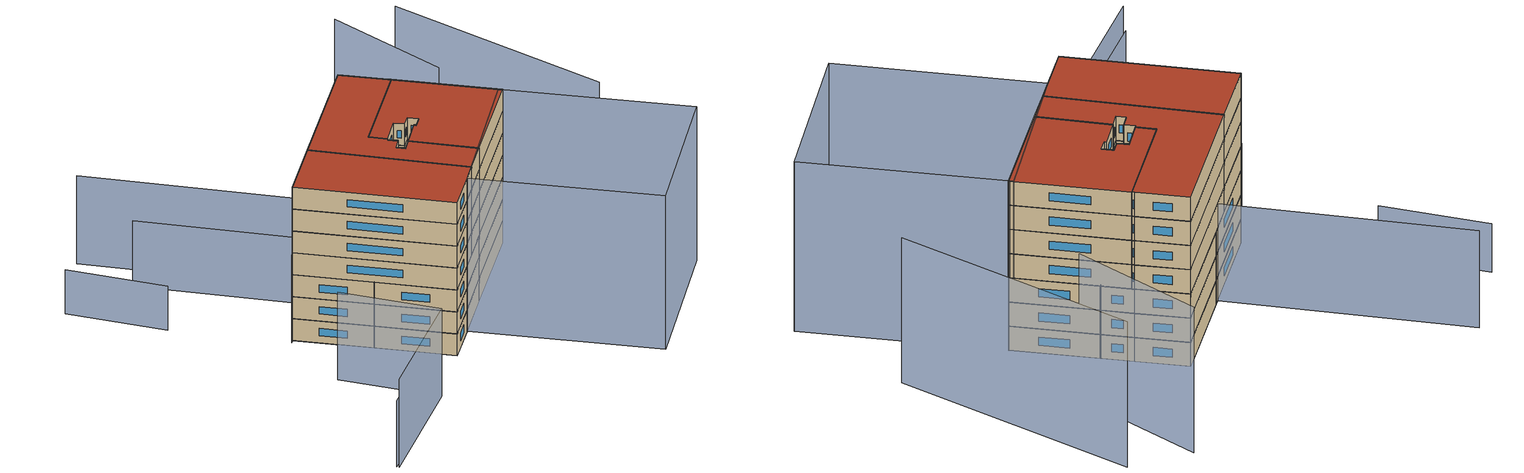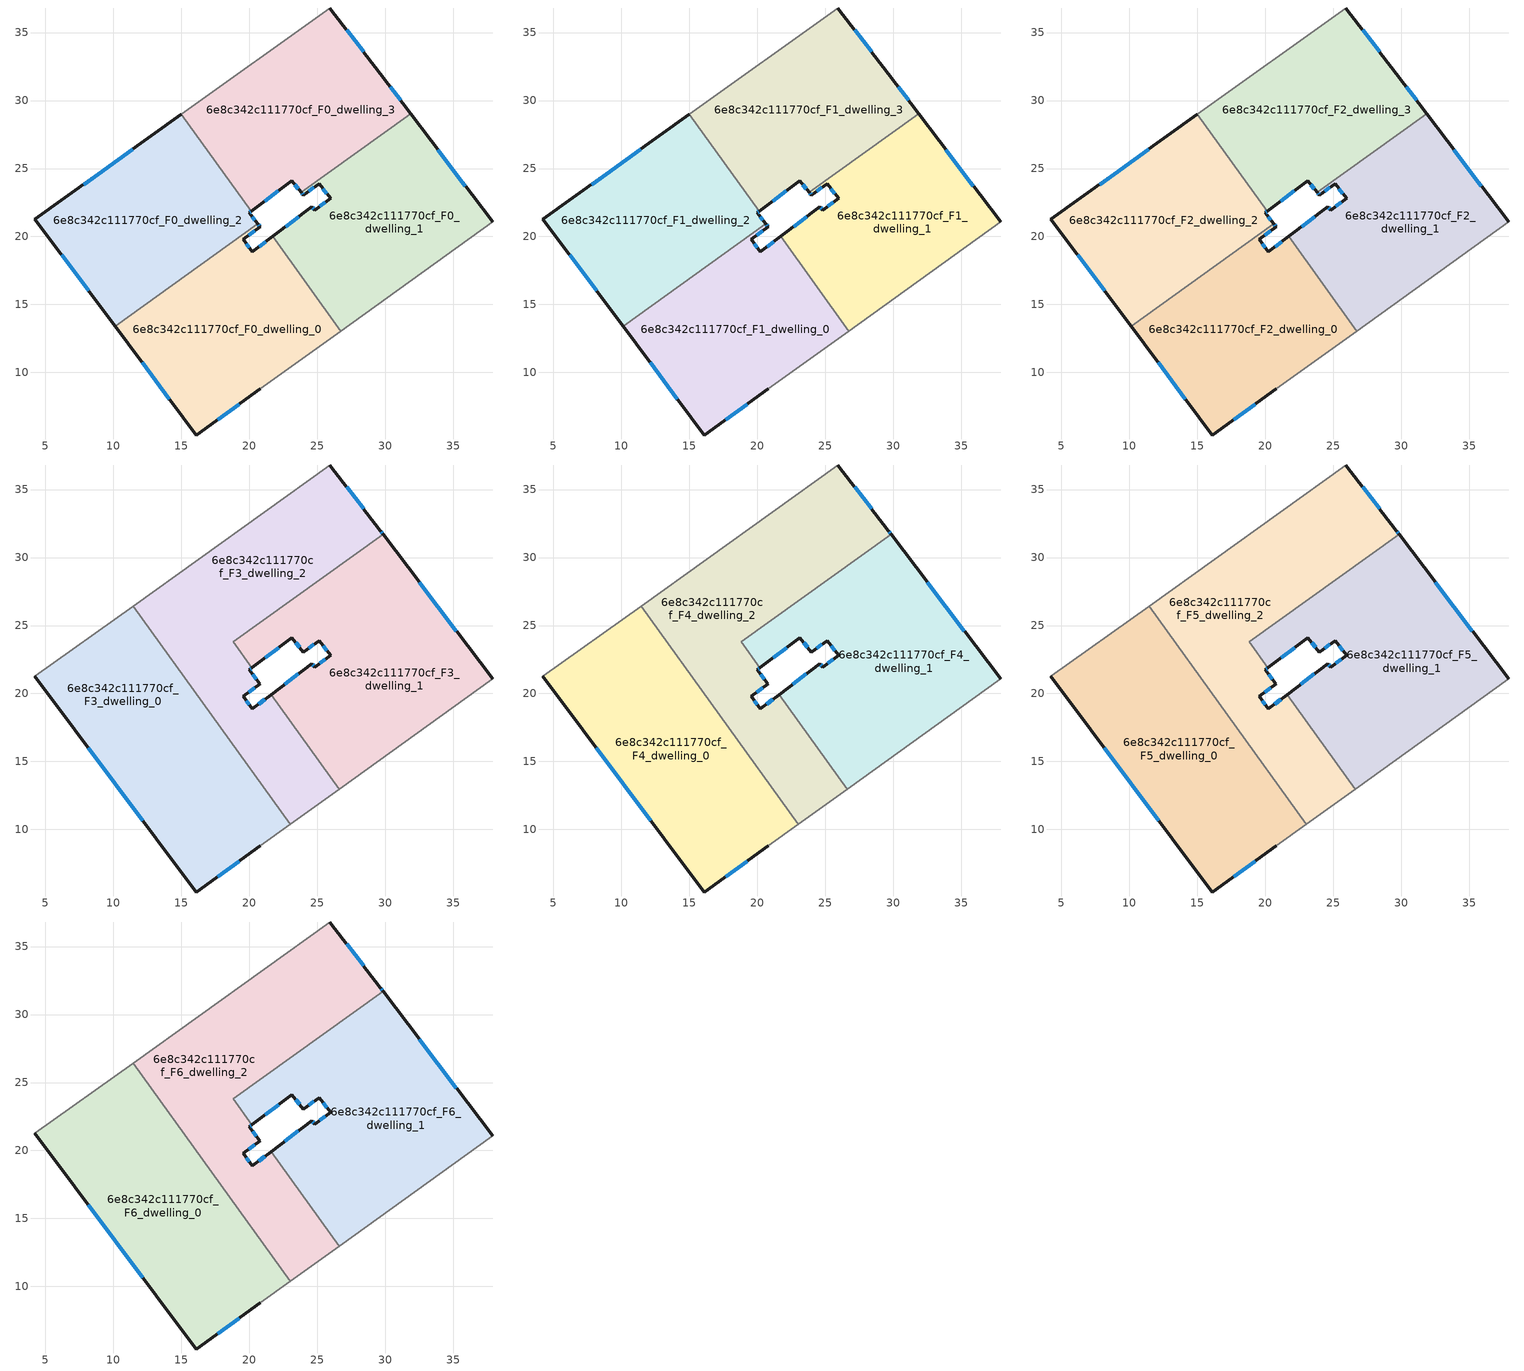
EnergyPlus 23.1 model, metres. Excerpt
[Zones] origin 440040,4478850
6e8c342c111770cf_F0_dwelling_0
 floor ground (EU_floor_Construction): 20.79,8.8 26.7,13.05 21.7,20 20.22,18.88 19.55,19.78 20.79,20.72 20.61,20.94 10.12,13.39 16.1,5.4 z0
 wall outside (EU_wall_Construction): 20.61,20.94 20.79,20.72 19.55,19.78 20.22,18.88 21.7,20 / 20.79,8.8 16.1,5.4 10.12,13.39 z0:3
 wall to 6e8c342c111770cf_F0_dwelling_2 (EU_wall_Construction): 10.12,13.39 20.61,20.94 z0:3
 wall to 6e8c342c111770cf_F0_dwelling_1 (EU_wall_Construction): 21.7,20 26.7,13.05 z0:3
 wall adiabatic (EU_wall_Construction): 26.7,13.05 20.79,8.8 z0:3
 window (EU_Window_Construction): 20.67,20.86 20.73,20.79 / 20.38,20.41 19.96,20.09 / 19.77,19.48 20,19.18 / 20.71,19.25 21.21,19.63 / 19.24,7.68 17.65,6.53 / 14.11,8.05 12.1,10.74 z0.99:2.01
6e8c342c111770cf_F0_dwelling_1
 floor ground (EU_floor_Construction): 37.88,21.07 31.86,29.02 23.81,23.24 23.97,23.04 25.13,23.89 25.96,22.79 24.78,21.94 24.59,22.2 21.7,20 26.7,13.05 z0
 wall outside (EU_wall_Construction): 31.86,29.02 37.88,21.07 / 21.7,20 24.59,22.2 24.78,21.94 25.96,22.79 25.13,23.89 23.97,23.04 23.81,23.24 z0:3
 wall to 6e8c342c111770cf_F0_dwelling_3 (EU_wall_Construction): 23.81,23.24 31.86,29.02 z0:3
 wall adiabatic (EU_wall_Construction): 37.88,21.07 26.7,13.05 z0:3
 window (EU_Window_Construction): 24.65,22.11 24.72,22.02 / 25.17,22.22 25.57,22.51 / 25.69,23.16 25.41,23.53 / 24.75,23.61 24.35,23.32 / 23.92,23.11 23.86,23.17 / 33.85,26.39 35.88,23.7 / 22.66,20.73 23.63,21.47 z0.99:2.01
6e8c342c111770cf_F0_dwelling_2
 floor ground (EU_floor_Construction): 20.61,20.94 19.98,21.73 20.13,21.84 15,28.98 4.22,21.26 10.12,13.39 z0
 wall outside (EU_wall_Construction): 10.12,13.39 4.22,21.26 15,28.98 / 20.13,21.84 19.98,21.73 20.61,20.94 z0:3
 wall to 6e8c342c111770cf_F0_dwelling_3 (EU_wall_Construction): 15,28.98 20.13,21.84 z0:3
 window (EU_Window_Construction): 8.16,16 6.18,18.65 / 7.8,23.82 11.43,26.42 / 20.08,21.81 20.03,21.77 / 20.19,21.47 20.4,21.2 z0.99:2.01
6e8c342c111770cf_F0_dwelling_3
 floor ground (EU_floor_Construction): 31.86,29.02 29.62,31.98 25.92,36.8 15,28.98 20.13,21.84 23.11,24.09 23.81,23.24 z0
 wall outside (EU_wall_Construction): 25.92,36.8 29.62,31.98 31.86,29.02 / 23.81,23.24 23.11,24.09 20.13,21.84 z0:3
 wall adiabatic (EU_wall_Construction): 15,28.98 25.92,36.8 z0:3
 window (EU_Window_Construction): 27.15,35.2 28.39,33.58 / 30.36,31 31.12,30 / 23.58,23.52 23.35,23.81 / 22.12,23.35 21.12,22.59 z0.99:2.01
6e8c342c111770cf_F1_dwelling_0
 floor to 6e8c342c111770cf_F0_dwelling_0 (EU_floor_Construction): 20.79,8.8 26.7,13.05 21.7,20 20.22,18.88 19.55,19.78 20.79,20.72 20.61,20.94 10.12,13.39 16.1,5.4 z3
 wall outside (EU_wall_Construction): 20.61,20.94 20.79,20.72 19.55,19.78 20.22,18.88 21.7,20 / 20.79,8.8 16.1,5.4 10.12,13.39 z3:6
 wall to 6e8c342c111770cf_F1_dwelling_2 (EU_wall_Construction): 10.12,13.39 20.61,20.94 z3:6
 wall to 6e8c342c111770cf_F1_dwelling_1 (EU_wall_Construction): 21.7,20 26.7,13.05 z3:6
 wall adiabatic (EU_wall_Construction): 26.7,13.05 20.79,8.8 z3:6
 window (EU_Window_Construction): 20.67,20.86 20.73,20.79 / 20.38,20.41 19.96,20.09 / 19.77,19.48 20,19.18 / 20.71,19.25 21.21,19.63 / 19.24,7.68 17.65,6.53 / 14.11,8.05 12.1,10.74 z3.99:5.01
6e8c342c111770cf_F1_dwelling_1
 floor to 6e8c342c111770cf_F0_dwelling_1 (EU_floor_Construction): 37.88,21.07 31.86,29.02 23.81,23.24 23.97,23.04 25.13,23.89 25.96,22.79 24.78,21.94 24.59,22.2 21.7,20 26.7,13.05 z3
 wall outside (EU_wall_Construction): 31.86,29.02 37.88,21.07 / 21.7,20 24.59,22.2 24.78,21.94 25.96,22.79 25.13,23.89 23.97,23.04 23.81,23.24 z3:6
 wall to 6e8c342c111770cf_F1_dwelling_3 (EU_wall_Construction): 23.81,23.24 31.86,29.02 z3:6
 wall adiabatic (EU_wall_Construction): 37.88,21.07 26.7,13.05 z3:6
 window (EU_Window_Construction): 24.65,22.11 24.72,22.02 / 25.17,22.22 25.57,22.51 / 25.69,23.16 25.41,23.53 / 24.75,23.61 24.35,23.32 / 23.92,23.11 23.86,23.17 / 33.85,26.39 35.88,23.7 / 22.66,20.73 23.63,21.47 z3.99:5.01
6e8c342c111770cf_F1_dwelling_2
 floor to 6e8c342c111770cf_F0_dwelling_2 (EU_floor_Construction): 20.61,20.94 19.98,21.73 20.13,21.84 15,28.98 4.22,21.26 10.12,13.39 z3
 wall outside (EU_wall_Construction): 10.12,13.39 4.22,21.26 15,28.98 / 20.13,21.84 19.98,21.73 20.61,20.94 z3:6
 wall to 6e8c342c111770cf_F1_dwelling_3 (EU_wall_Construction): 15,28.98 20.13,21.84 z3:6
 window (EU_Window_Construction): 8.16,16 6.18,18.65 / 7.8,23.82 11.43,26.42 / 20.08,21.81 20.03,21.77 / 20.19,21.47 20.4,21.2 z3.99:5.01
6e8c342c111770cf_F1_dwelling_3
 floor to 6e8c342c111770cf_F0_dwelling_3 (EU_floor_Construction): 31.86,29.02 29.62,31.98 25.92,36.8 15,28.98 20.13,21.84 23.11,24.09 23.81,23.24 z3
 wall outside (EU_wall_Construction): 25.92,36.8 29.62,31.98 31.86,29.02 / 23.81,23.24 23.11,24.09 20.13,21.84 z3:6
 wall adiabatic (EU_wall_Construction): 15,28.98 25.92,36.8 z3:6
 window (EU_Window_Construction): 27.15,35.2 28.39,33.58 / 30.36,31 31.12,30 / 23.58,23.52 23.35,23.81 / 22.12,23.35 21.12,22.59 z3.99:5.01
6e8c342c111770cf_F2_dwelling_0
 floor to 6e8c342c111770cf_F1_dwelling_0 (EU_floor_Construction): 20.79,8.8 26.7,13.05 21.7,20 20.22,18.88 19.55,19.78 20.79,20.72 20.61,20.94 10.12,13.39 16.1,5.4 z6
 wall outside (EU_wall_Construction): 20.61,20.94 20.79,20.72 19.55,19.78 20.22,18.88 21.7,20 / 20.79,8.8 16.1,5.4 10.12,13.39 z6:9
 wall to 6e8c342c111770cf_F2_dwelling_2 (EU_wall_Construction): 10.12,13.39 20.61,20.94 z6:9
 wall to 6e8c342c111770cf_F2_dwelling_1 (EU_wall_Construction): 21.7,20 26.7,13.05 z6:9
 wall adiabatic (EU_wall_Construction): 26.7,13.05 20.79,8.8 z6:9
 window (EU_Window_Construction): 20.67,20.86 20.73,20.79 / 20.38,20.41 19.96,20.09 / 19.77,19.48 20,19.18 / 20.71,19.25 21.21,19.63 / 19.24,7.68 17.65,6.53 / 14.11,8.05 12.1,10.74 z6.99:8.01
6e8c342c111770cf_F2_dwelling_1
 floor to 6e8c342c111770cf_F1_dwelling_1 (EU_floor_Construction): 37.88,21.07 31.86,29.02 23.81,23.24 23.97,23.04 25.13,23.89 25.96,22.79 24.78,21.94 24.59,22.2 21.7,20 26.7,13.05 z6
 wall outside (EU_wall_Construction): 31.86,29.02 37.88,21.07 / 21.7,20 24.59,22.2 24.78,21.94 25.96,22.79 25.13,23.89 23.97,23.04 23.81,23.24 z6:9
 wall to 6e8c342c111770cf_F2_dwelling_3 (EU_wall_Construction): 23.81,23.24 31.86,29.02 z6:9
 wall adiabatic (EU_wall_Construction): 37.88,21.07 26.7,13.05 z6:9
 window (EU_Window_Construction): 24.65,22.11 24.72,22.02 / 25.17,22.22 25.57,22.51 / 25.69,23.16 25.41,23.53 / 24.75,23.61 24.35,23.32 / 23.92,23.11 23.86,23.17 / 33.85,26.39 35.88,23.7 / 22.66,20.73 23.63,21.47 z6.99:8.01
6e8c342c111770cf_F2_dwelling_2
 floor to 6e8c342c111770cf_F1_dwelling_2 (EU_floor_Construction): 20.61,20.94 19.98,21.73 20.13,21.84 15,28.98 4.22,21.26 10.12,13.39 z6
 wall outside (EU_wall_Construction): 10.12,13.39 4.22,21.26 15,28.98 / 20.13,21.84 19.98,21.73 20.61,20.94 z6:9
 wall to 6e8c342c111770cf_F2_dwelling_3 (EU_wall_Construction): 15,28.98 20.13,21.84 z6:9
 window (EU_Window_Construction): 8.16,16 6.18,18.65 / 7.8,23.82 11.43,26.42 / 20.08,21.81 20.03,21.77 / 20.19,21.47 20.4,21.2 z6.99:8.01
6e8c342c111770cf_F2_dwelling_3
 floor to 6e8c342c111770cf_F1_dwelling_3 (EU_floor_Construction): 31.86,29.02 29.62,31.98 25.92,36.8 15,28.98 20.13,21.84 23.11,24.09 23.81,23.24 z6
 wall outside (EU_wall_Construction): 25.92,36.8 29.62,31.98 31.86,29.02 / 23.81,23.24 23.11,24.09 20.13,21.84 z6:9
 wall adiabatic (EU_wall_Construction): 15,28.98 25.92,36.8 z6:9
 window (EU_Window_Construction): 27.15,35.2 28.39,33.58 / 30.36,31 31.12,30 / 23.58,23.52 23.35,23.81 / 22.12,23.35 21.12,22.59 z6.99:8.01
6e8c342c111770cf_F3_dwelling_0
 floor to 6e8c342c111770cf_F2_dwelling_0 (EU_floor_Construction): 20.79,8.8 22.99,10.38 17.18,18.47 10.12,13.39 16.1,5.4 z9
 floor to 6e8c342c111770cf_F2_dwelling_2 (EU_floor_Construction): 17.18,18.47 11.45,26.43 4.22,21.26 10.12,13.39 z9
 wall outside (EU_wall_Construction): 20.79,8.8 16.1,5.4 4.22,21.26 z9:12
 wall adiabatic (EU_wall_Construction): 4.22,21.26 11.45,26.43 / 22.99,10.38 20.79,8.8 z9:12
 wall to 6e8c342c111770cf_F3_dwelling_2 (EU_wall_Construction): 11.45,26.43 22.99,10.38 z9:12
 window (EU_Window_Construction): 12.16,10.66 8.16,16 / 19.24,7.68 17.65,6.53 z9.99:11.01
6e8c342c111770cf_F3_dwelling_1
 floor to 6e8c342c111770cf_F2_dwelling_1 (EU_floor_Construction): 37.88,21.07 31.86,29.02 23.81,23.24 23.97,23.04 25.13,23.89 25.14,23.87 25.96,22.79 24.78,21.94 24.59,22.2 21.7,20 26.7,13.05 z9
 floor to 6e8c342c111770cf_F2_dwelling_3 (EU_floor_Construction): 31.86,29.02 29.82,31.71 18.81,23.79 20.19,21.89 23.11,24.09 23.81,23.24 z9
 floor to 6e8c342c111770cf_F2_dwelling_0 (EU_floor_Construction): 26.7,13.05 21.7,20 21.6,19.92 26.6,12.97 z9
 wall outside (EU_wall_Construction): 21.6,19.92 24.59,22.2 24.78,21.94 25.96,22.79 25.14,23.87 25.13,23.89 23.97,23.04 23.11,24.09 20.19,21.88 / 29.82,31.71 37.88,21.07 z9:12
 wall adiabatic (EU_wall_Construction): 37.88,21.07 26.6,12.97 z9:12
 wall to 6e8c342c111770cf_F3_dwelling_2 (EU_wall_Construction): 26.6,12.97 21.6,19.92 / 20.19,21.88 18.81,23.79 29.82,31.71 z9:12
 window (EU_Window_Construction): 22.59,20.68 23.6,21.44 / 24.65,22.11 24.72,22.02 / 25.17,22.22 25.57,22.51 / 25.69,23.15 25.41,23.52 / 24.75,23.61 24.35,23.32 / 23.69,23.39 23.4,23.75 / 22.14,23.36 21.16,22.62 / 32.49,28.18 35.21,24.6 z9.99:11.01
6e8c342c111770cf_F3_dwelling_2
 floor to 6e8c342c111770cf_F2_dwelling_2 (EU_floor_Construction): 20.61,20.94 19.98,21.73 20.13,21.84 15,28.98 11.45,26.43 17.18,18.47 z9
 floor to 6e8c342c111770cf_F2_dwelling_3 (EU_floor_Construction): 20.18,21.88 18.81,23.79 29.82,31.71 29.62,31.98 25.92,36.8 15,28.98 20.13,21.84 z9
 floor to 6e8c342c111770cf_F2_dwelling_0 (EU_floor_Construction): 26.6,12.97 21.6,19.92 20.22,18.88 19.55,19.78 20.79,20.72 20.78,20.73 20.61,20.94 17.18,18.47 22.99,10.38 z9
 wall outside (EU_wall_Construction): 25.92,36.8 29.62,31.98 29.82,31.71 / 20.19,21.88 19.98,21.73 20.78,20.73 20.79,20.72 19.55,19.78 20.22,18.88 21.6,19.92 z9:12
 wall adiabatic (EU_wall_Construction): 26.6,12.97 22.99,10.38 / 11.45,26.43 25.92,36.8 z9:12
 window (EU_Window_Construction): 20.25,21.4 20.51,21.06 / 20.38,20.41 19.96,20.09 / 19.77,19.48 20,19.18 / 20.68,19.22 21.14,19.58 / 27.15,35.2 28.39,33.58 / 29.69,31.89 29.76,31.8 / 20.12,21.83 20.05,21.78 z9.99:11.01
6e8c342c111770cf_F4_dwelling_0
 floor to 6e8c342c111770cf_F3_dwelling_0 (EU_floor_Construction): 20.79,8.8 22.99,10.38 11.45,26.43 4.22,21.26 16.1,5.4 z12
 wall outside (EU_wall_Construction): 20.79,8.8 16.1,5.4 4.22,21.26 z12:15
 wall adiabatic (EU_wall_Construction): 4.22,21.26 11.45,26.43 / 22.99,10.38 20.79,8.8 z12:15
 wall to 6e8c342c111770cf_F4_dwelling_2 (EU_wall_Construction): 11.45,26.43 22.99,10.38 z12:15
 window (EU_Window_Construction): 12.16,10.66 8.16,16 / 19.24,7.68 17.65,6.53 z12.99:14.01
6e8c342c111770cf_F4_dwelling_1
 floor to 6e8c342c111770cf_F3_dwelling_1 (EU_floor_Construction): 37.88,21.07 29.82,31.71 18.81,23.79 20.19,21.88 23.11,24.09 23.97,23.04 25.13,23.89 25.14,23.87 25.96,22.79 24.78,21.94 24.59,22.2 21.6,19.92 26.6,12.97 z12
 wall outside (EU_wall_Construction): 21.6,19.92 24.59,22.2 24.78,21.94 25.96,22.79 25.14,23.87 25.13,23.89 23.97,23.04 23.11,24.09 20.19,21.88 / 29.82,31.71 37.88,21.07 z12:15
 wall adiabatic (EU_wall_Construction): 37.88,21.07 26.6,12.97 z12:15
 wall to 6e8c342c111770cf_F4_dwelling_2 (EU_wall_Construction): 26.6,12.97 21.6,19.92 / 20.19,21.88 18.81,23.79 29.82,31.71 z12:15
 window (EU_Window_Construction): 22.59,20.68 23.6,21.44 / 24.65,22.11 24.72,22.02 / 25.17,22.22 25.57,22.51 / 25.69,23.15 25.41,23.52 / 24.75,23.61 24.35,23.32 / 23.69,23.39 23.4,23.75 / 22.14,23.36 21.16,22.62 / 32.49,28.18 35.21,24.6 z12.99:14.01
6e8c342c111770cf_F4_dwelling_2
 floor to 6e8c342c111770cf_F3_dwelling_2 (EU_floor_Construction): 26.6,12.97 21.6,19.92 20.22,18.88 19.55,19.78 20.79,20.72 20.78,20.73 19.98,21.73 20.19,21.88 18.81,23.79 29.82,31.71 29.62,31.98 25.92,36.8 11.45,26.43 22.99,10.38 z12
 wall outside (EU_wall_Construction): 25.92,36.8 29.62,31.98 29.82,31.71 / 20.19,21.88 19.98,21.73 20.78,20.73 20.79,20.72 19.55,19.78 20.22,18.88 21.6,19.92 z12:15
 wall adiabatic (EU_wall_Construction): 26.6,12.97 22.99,10.38 / 11.45,26.43 25.92,36.8 z12:15
 window (EU_Window_Construction): 20.25,21.4 20.51,21.06 / 20.38,20.41 19.96,20.09 / 19.77,19.48 20,19.18 / 20.68,19.22 21.14,19.58 / 27.15,35.2 28.39,33.58 / 29.69,31.89 29.76,31.8 / 20.12,21.83 20.05,21.78 z12.99:14.01
6e8c342c111770cf_F5_dwelling_0
 floor to 6e8c342c111770cf_F4_dwelling_0 (EU_floor_Construction): 20.79,8.8 22.99,10.38 11.45,26.43 4.22,21.26 16.1,5.4 z15
 wall outside (EU_wall_Construction): 20.79,8.8 16.1,5.4 4.22,21.26 z15:18
 wall adiabatic (EU_wall_Construction): 4.22,21.26 11.45,26.43 / 22.99,10.38 20.79,8.8 z15:18
 wall to 6e8c342c111770cf_F5_dwelling_2 (EU_wall_Construction): 11.45,26.43 22.99,10.38 z15:18
 window (EU_Window_Construction): 12.16,10.66 8.16,16 / 19.24,7.68 17.65,6.53 z15.99:17.01
6e8c342c111770cf_F5_dwelling_1
 floor to 6e8c342c111770cf_F4_dwelling_1 (EU_floor_Construction): 37.88,21.07 29.82,31.71 18.81,23.79 20.19,21.88 23.11,24.09 23.97,23.04 25.13,23.89 25.14,23.87 25.96,22.79 24.78,21.94 24.59,22.2 21.6,19.92 26.6,12.97 z15
 wall outside (EU_wall_Construction): 21.6,19.92 24.59,22.2 24.78,21.94 25.96,22.79 25.14,23.87 25.13,23.89 23.97,23.04 23.11,24.09 20.19,21.88 / 29.82,31.71 37.88,21.07 z15:18
 wall adiabatic (EU_wall_Construction): 37.88,21.07 26.6,12.97 z15:18
 wall to 6e8c342c111770cf_F5_dwelling_2 (EU_wall_Construction): 26.6,12.97 21.6,19.92 / 20.19,21.88 18.81,23.79 29.82,31.71 z15:18
 window (EU_Window_Construction): 22.59,20.68 23.6,21.44 / 24.65,22.11 24.72,22.02 / 25.17,22.22 25.57,22.51 / 25.69,23.15 25.41,23.52 / 24.75,23.61 24.35,23.32 / 23.69,23.39 23.4,23.75 / 22.14,23.36 21.16,22.62 / 32.49,28.18 35.21,24.6 z15.99:17.01
6e8c342c111770cf_F5_dwelling_2
 floor to 6e8c342c111770cf_F4_dwelling_2 (EU_floor_Construction): 26.6,12.97 21.6,19.92 20.22,18.88 19.55,19.78 20.79,20.72 20.78,20.73 19.98,21.73 20.19,21.88 18.81,23.79 29.82,31.71 29.62,31.98 25.92,36.8 11.45,26.43 22.99,10.38 z15
 wall outside (EU_wall_Construction): 25.92,36.8 29.62,31.98 29.82,31.71 / 20.19,21.88 19.98,21.73 20.78,20.73 20.79,20.72 19.55,19.78 20.22,18.88 21.6,19.92 z15:18
 wall adiabatic (EU_wall_Construction): 26.6,12.97 22.99,10.38 / 11.45,26.43 25.92,36.8 z15:18
 window (EU_Window_Construction): 20.25,21.4 20.51,21.06 / 20.38,20.41 19.96,20.09 / 19.77,19.48 20,19.18 / 20.68,19.22 21.14,19.58 / 27.15,35.2 28.39,33.58 / 29.69,31.89 29.76,31.8 / 20.12,21.83 20.05,21.78 z15.99:17.01
6e8c342c111770cf_F6_dwelling_0
 floor to 6e8c342c111770cf_F5_dwelling_0 (EU_floor_Construction): 20.79,8.8 22.99,10.38 11.45,26.43 4.22,21.26 16.1,5.4 z18
 wall outside (EU_wall_Construction): 20.79,8.8 16.1,5.4 4.22,21.26 z18:21
 wall adiabatic (EU_wall_Construction): 4.22,21.26 11.45,26.43 / 22.99,10.38 20.79,8.8 z18:21
 wall to 6e8c342c111770cf_F6_dwelling_2 (EU_wall_Construction): 11.45,26.43 22.99,10.38 z18:21
 window (EU_Window_Construction): 12.16,10.66 8.16,16 / 19.24,7.68 17.65,6.53 z18.99:20.01
 roof outside (EU_roof_Construction): 11.45,26.43 22.99,10.38 20.79,8.8 16.1,5.4 4.22,21.26 z21
6e8c342c111770cf_F6_dwelling_1
 floor to 6e8c342c111770cf_F5_dwelling_1 (EU_floor_Construction): 37.88,21.07 29.82,31.71 18.81,23.79 20.19,21.88 23.11,24.09 23.97,23.04 25.13,23.89 25.14,23.87 25.96,22.79 24.78,21.94 24.59,22.2 21.6,19.92 26.6,12.97 z18
 wall outside (EU_wall_Construction): 21.6,19.92 24.59,22.2 24.78,21.94 25.96,22.79 25.14,23.87 25.13,23.89 23.97,23.04 23.11,24.09 20.19,21.88 / 29.82,31.71 37.88,21.07 z18:21
 wall adiabatic (EU_wall_Construction): 37.88,21.07 26.6,12.97 z18:21
 wall to 6e8c342c111770cf_F6_dwelling_2 (EU_wall_Construction): 26.6,12.97 21.6,19.92 / 20.19,21.88 18.81,23.79 29.82,31.71 z18:21
 window (EU_Window_Construction): 22.59,20.68 23.6,21.44 / 24.65,22.11 24.72,22.02 / 25.17,22.22 25.57,22.51 / 25.69,23.15 25.41,23.52 / 24.75,23.61 24.35,23.32 / 23.69,23.39 23.4,23.75 / 22.14,23.36 21.16,22.62 / 32.49,28.18 35.21,24.6 z18.99:20.01
 roof outside (EU_roof_Construction): 29.82,31.71 37.88,21.07 26.6,12.97 21.6,19.92 24.59,22.2 24.78,21.94 25.96,22.79 25.14,23.87 25.13,23.89 23.97,23.04 23.11,24.09 20.19,21.88 18.81,23.79 z21
6e8c342c111770cf_F6_dwelling_2
 floor to 6e8c342c111770cf_F5_dwelling_2 (EU_floor_Construction): 26.6,12.97 21.6,19.92 20.22,18.88 19.55,19.78 20.79,20.72 20.78,20.73 19.98,21.73 20.19,21.88 18.81,23.79 29.82,31.71 29.62,31.98 25.92,36.8 11.45,26.43 22.99,10.38 z18
 wall outside (EU_wall_Construction): 25.92,36.8 29.62,31.98 29.82,31.71 / 20.19,21.88 19.98,21.73 20.78,20.73 20.79,20.72 19.55,19.78 20.22,18.88 21.6,19.92 z18:21
 wall adiabatic (EU_wall_Construction): 26.6,12.97 22.99,10.38 / 11.45,26.43 25.92,36.8 z18:21
 window (EU_Window_Construction): 20.25,21.4 20.51,21.06 / 20.38,20.41 19.96,20.09 / 19.77,19.48 20,19.18 / 20.68,19.22 21.14,19.58 / 27.15,35.2 28.39,33.58 / 29.69,31.89 29.76,31.8 / 20.12,21.83 20.05,21.78 z18.99:20.01
 roof outside (EU_roof_Construction): 25.92,36.8 29.62,31.98 29.82,31.71 18.81,23.79 20.19,21.88 19.98,21.73 20.78,20.73 20.79,20.72 19.55,19.78 20.22,18.88 21.6,19.92 26.6,12.97 22.99,10.38 11.45,26.43 z21
shading: -6.63,-8.61 8.55,0.16 / 25.92,36.8 11.19,26.24 / 11.19,26.24 -1.03,43.29 z0:9; 1.94,10.9 8.39,-0.22 / 8.39,-0.22 -6.49,-8.86 / -2.3,51.68 14.36,28.51 / 14.36,28.51 3.81,20.93 z0:12; 37.54,21.51 51.91,2.57 / 51.91,2.57 35.16,-10.13 / 35.16,-10.13 20.8,8.8 / 20.8,8.8 37.54,21.51 z0:21; -11.18,44 -4.87,33.02 z0:6; 50.83,18.33 45.19,47.67 / 39.27,33.66 37.91,50.26 z0:18
[Building]
EU S2 Campaign: North Axis=0; Terrain=City; Solar Distribution=FullExterior
[Site:Location]
Madrid: Latitude=40.5; Longitude=-3.5; Time Zone=1; Elevation=609
[SizingPeriod:WeatherFileDays]
AnnualSizingPeriod: Begin Month=1; Begin Day of Month=1; End Month=12; End Day of Month=31; Day of Week for Start Day=Monday; Use Weather File Daylight Saving Period=No; Use Weather File Rain and Snow Indicators=No
[MATERIAL]
EU_InternalMass_Material: Roughness=MediumRough; Thickness=0.1; Conductivity=1; Density=1800; Specific Heat=900; Thermal Absorptance=0.9; Solar Absorptance=0.7; Visible Absorptance=0.7
[MATERIAL:NOMASS] Roughness=MediumRough; Thermal Absorptance=0.9; Solar Absorptance=0.7; Visible Absorptance=0.7
Name | Thermal Resistance
EU_wall_NoMass | 0.609216
EU_roof_NoMass | 0.513268
EU_floor_NoMass | 0.568163
[WINDOWMATERIAL:SIMPLEGLAZINGSYSTEM]
EU_Window_SimpleGlazing: UFactor=5.50606; Solar Heat Gain Coefficient=0.85; Visible Transmittance=0.85
[CONSTRUCTION]
EU_wall_Construction: EU_wall_NoMass
EU_roof_Construction: EU_roof_NoMass
EU_floor_Construction: EU_floor_NoMass
EU_InternalMass_Construction: EU_InternalMass_Material
EU_Window_Construction: EU_Window_SimpleGlazing
[ZONE] Type=1; Multiplier=1; Ceiling Height=autocalculate; Floor Area=autocalculate; Part of Total Floor Area=Yes
Name | Volume
6e8c342c111770cf_F0_dwelling_0; 6e8c342c111770cf_F1_dwelling_0; 6e8c342c111770cf_F2_dwelling_0 | 387.094
6e8c342c111770cf_F3_dwelling_0; 6e8c342c111770cf_F4_dwelling_0; 6e8c342c111770cf_F5_dwelling_0; 6e8c342c111770cf_F6_dwelling_0 | 516.133
6e8c342c111770cf_F0_dwelling_1; 6e8c342c111770cf_F1_dwelling_1; 6e8c342c111770cf_F2_dwelling_1 | 387.107
6e8c342c111770cf_F3_dwelling_1; 6e8c342c111770cf_F4_dwelling_1; 6e8c342c111770cf_F5_dwelling_1; 6e8c342c111770cf_F6_dwelling_1 | 516.128
6e8c342c111770cf_F0_dwelling_2; 6e8c342c111770cf_F1_dwelling_2; 6e8c342c111770cf_F2_dwelling_2 | 387.083
6e8c342c111770cf_F3_dwelling_2; 6e8c342c111770cf_F4_dwelling_2; 6e8c342c111770cf_F5_dwelling_2; 6e8c342c111770cf_F6_dwelling_2 | 516.129
6e8c342c111770cf_F0_dwelling_3; 6e8c342c111770cf_F1_dwelling_3; 6e8c342c111770cf_F2_dwelling_3 | 387.126
[INTERNALMASS] Construction=EU_InternalMass_Construction
Name | Zone or ZoneList | Surface Area
6e8c342c111770cf_F0_dwelling_0_EU_InternalMass | 6e8c342c111770cf_F0_dwelling_0 | 129.031
6e8c342c111770cf_F0_dwelling_1_EU_InternalMass | 6e8c342c111770cf_F0_dwelling_1 | 129.035
6e8c342c111770cf_F0_dwelling_2_EU_InternalMass | 6e8c342c111770cf_F0_dwelling_2 | 129.028
6e8c342c111770cf_F0_dwelling_3_EU_InternalMass | 6e8c342c111770cf_F0_dwelling_3 | 129.042
6e8c342c111770cf_F1_dwelling_0_EU_InternalMass | 6e8c342c111770cf_F1_dwelling_0 | 129.031
6e8c342c111770cf_F1_dwelling_1_EU_InternalMass | 6e8c342c111770cf_F1_dwelling_1 | 129.035
6e8c342c111770cf_F1_dwelling_2_EU_InternalMass | 6e8c342c111770cf_F1_dwelling_2 | 129.028
6e8c342c111770cf_F1_dwelling_3_EU_InternalMass | 6e8c342c111770cf_F1_dwelling_3 | 129.042
6e8c342c111770cf_F2_dwelling_0_EU_InternalMass | 6e8c342c111770cf_F2_dwelling_0 | 129.031
6e8c342c111770cf_F2_dwelling_1_EU_InternalMass | 6e8c342c111770cf_F2_dwelling_1 | 129.035
6e8c342c111770cf_F2_dwelling_2_EU_InternalMass | 6e8c342c111770cf_F2_dwelling_2 | 129.028
6e8c342c111770cf_F2_dwelling_3_EU_InternalMass | 6e8c342c111770cf_F2_dwelling_3 | 129.042
6e8c342c111770cf_F3_dwelling_0_EU_InternalMass | 6e8c342c111770cf_F3_dwelling_0 | 172.044
6e8c342c111770cf_F3_dwelling_1_EU_InternalMass | 6e8c342c111770cf_F3_dwelling_1 | 172.049
6e8c342c111770cf_F3_dwelling_2_EU_InternalMass | 6e8c342c111770cf_F3_dwelling_2 | 172.043
6e8c342c111770cf_F4_dwelling_0_EU_InternalMass | 6e8c342c111770cf_F4_dwelling_0 | 172.044
6e8c342c111770cf_F4_dwelling_1_EU_InternalMass | 6e8c342c111770cf_F4_dwelling_1 | 172.049
6e8c342c111770cf_F4_dwelling_2_EU_InternalMass | 6e8c342c111770cf_F4_dwelling_2 | 172.043
6e8c342c111770cf_F5_dwelling_0_EU_InternalMass | 6e8c342c111770cf_F5_dwelling_0 | 172.044
6e8c342c111770cf_F5_dwelling_1_EU_InternalMass | 6e8c342c111770cf_F5_dwelling_1 | 172.049
6e8c342c111770cf_F5_dwelling_2_EU_InternalMass | 6e8c342c111770cf_F5_dwelling_2 | 172.043
6e8c342c111770cf_F6_dwelling_0_EU_InternalMass | 6e8c342c111770cf_F6_dwelling_0 | 172.044
6e8c342c111770cf_F6_dwelling_1_EU_InternalMass | 6e8c342c111770cf_F6_dwelling_1 | 172.049
6e8c342c111770cf_F6_dwelling_2_EU_InternalMass | 6e8c342c111770cf_F6_dwelling_2 | 172.043
[OTHEREQUIPMENT] Fuel Type=Electricity; Design Level Calculation Method=Watts/Area; Power per Zone Floor Area=1; Fraction Latent=0; Fraction Radiant=0; Fraction Lost=0; Carbon Dioxide Generation Rate=0; EndUse Subcategory=EU_Step8_InternalGains
Name | Zone or ZoneList or Space or SpaceList | Schedule
EU_Step8_InternalGain_6e8c342c111770cf_F0_dwelling_0_f000 | 6e8c342c111770cf_F0_dwelling_0 | EU_Step8_GainSchedule_6e8c342c111770cf_F0_dwelling_0_f000
EU_Step8_InternalGain_6e8c342c111770cf_F0_dwelling_1_f000 | 6e8c342c111770cf_F0_dwelling_1 | EU_Step8_GainSchedule_6e8c342c111770cf_F0_dwelling_1_f000
EU_Step8_InternalGain_6e8c342c111770cf_F0_dwelling_2_f000 | 6e8c342c111770cf_F0_dwelling_2 | EU_Step8_GainSchedule_6e8c342c111770cf_F0_dwelling_2_f000
EU_Step8_InternalGain_6e8c342c111770cf_F0_dwelling_3_f000 | 6e8c342c111770cf_F0_dwelling_3 | EU_Step8_GainSchedule_6e8c342c111770cf_F0_dwelling_3_f000
EU_Step8_InternalGain_6e8c342c111770cf_F1_dwelling_0_f000 | 6e8c342c111770cf_F1_dwelling_0 | EU_Step8_GainSchedule_6e8c342c111770cf_F1_dwelling_0_f000
EU_Step8_InternalGain_6e8c342c111770cf_F1_dwelling_1_f000 | 6e8c342c111770cf_F1_dwelling_1 | EU_Step8_GainSchedule_6e8c342c111770cf_F1_dwelling_1_f000
EU_Step8_InternalGain_6e8c342c111770cf_F1_dwelling_2_f000 | 6e8c342c111770cf_F1_dwelling_2 | EU_Step8_GainSchedule_6e8c342c111770cf_F1_dwelling_2_f000
EU_Step8_InternalGain_6e8c342c111770cf_F1_dwelling_3_f000 | 6e8c342c111770cf_F1_dwelling_3 | EU_Step8_GainSchedule_6e8c342c111770cf_F1_dwelling_3_f000
EU_Step8_InternalGain_6e8c342c111770cf_F2_dwelling_0_f000 | 6e8c342c111770cf_F2_dwelling_0 | EU_Step8_GainSchedule_6e8c342c111770cf_F2_dwelling_0_f000
EU_Step8_InternalGain_6e8c342c111770cf_F2_dwelling_1_f000 | 6e8c342c111770cf_F2_dwelling_1 | EU_Step8_GainSchedule_6e8c342c111770cf_F2_dwelling_1_f000
EU_Step8_InternalGain_6e8c342c111770cf_F2_dwelling_2_f000 | 6e8c342c111770cf_F2_dwelling_2 | EU_Step8_GainSchedule_6e8c342c111770cf_F2_dwelling_2_f000
EU_Step8_InternalGain_6e8c342c111770cf_F2_dwelling_3_f000 | 6e8c342c111770cf_F2_dwelling_3 | EU_Step8_GainSchedule_6e8c342c111770cf_F2_dwelling_3_f000
EU_Step8_InternalGain_6e8c342c111770cf_F3_dwelling_0_f000 | 6e8c342c111770cf_F3_dwelling_0 | EU_Step8_GainSchedule_6e8c342c111770cf_F3_dwelling_0_f000
EU_Step8_InternalGain_6e8c342c111770cf_F3_dwelling_1_f000 | 6e8c342c111770cf_F3_dwelling_1 | EU_Step8_GainSchedule_6e8c342c111770cf_F3_dwelling_1_f000
EU_Step8_InternalGain_6e8c342c111770cf_F3_dwelling_2_f000 | 6e8c342c111770cf_F3_dwelling_2 | EU_Step8_GainSchedule_6e8c342c111770cf_F3_dwelling_2_f000
EU_Step8_InternalGain_6e8c342c111770cf_F4_dwelling_0_f000 | 6e8c342c111770cf_F4_dwelling_0 | EU_Step8_GainSchedule_6e8c342c111770cf_F4_dwelling_0_f000
EU_Step8_InternalGain_6e8c342c111770cf_F4_dwelling_1_f000 | 6e8c342c111770cf_F4_dwelling_1 | EU_Step8_GainSchedule_6e8c342c111770cf_F4_dwelling_1_f000
EU_Step8_InternalGain_6e8c342c111770cf_F4_dwelling_2_f000 | 6e8c342c111770cf_F4_dwelling_2 | EU_Step8_GainSchedule_6e8c342c111770cf_F4_dwelling_2_f000
EU_Step8_InternalGain_6e8c342c111770cf_F5_dwelling_0_f000 | 6e8c342c111770cf_F5_dwelling_0 | EU_Step8_GainSchedule_6e8c342c111770cf_F5_dwelling_0_f000
EU_Step8_InternalGain_6e8c342c111770cf_F5_dwelling_1_f000 | 6e8c342c111770cf_F5_dwelling_1 | EU_Step8_GainSchedule_6e8c342c111770cf_F5_dwelling_1_f000
EU_Step8_InternalGain_6e8c342c111770cf_F5_dwelling_2_f000 | 6e8c342c111770cf_F5_dwelling_2 | EU_Step8_GainSchedule_6e8c342c111770cf_F5_dwelling_2_f000
EU_Step8_InternalGain_6e8c342c111770cf_F6_dwelling_0_f000 | 6e8c342c111770cf_F6_dwelling_0 | EU_Step8_GainSchedule_6e8c342c111770cf_F6_dwelling_0_f000
EU_Step8_InternalGain_6e8c342c111770cf_F6_dwelling_1_f000 | 6e8c342c111770cf_F6_dwelling_1 | EU_Step8_GainSchedule_6e8c342c111770cf_F6_dwelling_1_f000
EU_Step8_InternalGain_6e8c342c111770cf_F6_dwelling_2_f000 | 6e8c342c111770cf_F6_dwelling_2 | EU_Step8_GainSchedule_6e8c342c111770cf_F6_dwelling_2_f000
[ZONEVENTILATION:DESIGNFLOWRATE] Schedule=EU_AlwaysOn; Design Flow Rate Calculation Method=AirChanges/Hour; Air Changes per Hour=0.752966; Ventilation Type=Natural; Fan Pressure Rise=0; Fan Total Efficiency=1; Constant Term Coefficient=1; Temperature Term Coefficient=0; Velocity Term Coefficient=0; Velocity Squared Term Coefficient=0; Minimum Indoor Temperature=-100; Maximum Indoor Temperature=100; Delta Temperature=-100; Minimum Outdoor Temperature=-100; Maximum Outdoor Temperature=100; Maximum Wind Speed=40
Name | Zone or ZoneList or Space or SpaceList
EU_ConstantAir_6e8c342c111770cf_F0_dwelling_0 | 6e8c342c111770cf_F0_dwelling_0
EU_ConstantAir_6e8c342c111770cf_F0_dwelling_1 | 6e8c342c111770cf_F0_dwelling_1
EU_ConstantAir_6e8c342c111770cf_F0_dwelling_2 | 6e8c342c111770cf_F0_dwelling_2
EU_ConstantAir_6e8c342c111770cf_F0_dwelling_3 | 6e8c342c111770cf_F0_dwelling_3
EU_ConstantAir_6e8c342c111770cf_F1_dwelling_0 | 6e8c342c111770cf_F1_dwelling_0
EU_ConstantAir_6e8c342c111770cf_F1_dwelling_1 | 6e8c342c111770cf_F1_dwelling_1
EU_ConstantAir_6e8c342c111770cf_F1_dwelling_2 | 6e8c342c111770cf_F1_dwelling_2
EU_ConstantAir_6e8c342c111770cf_F1_dwelling_3 | 6e8c342c111770cf_F1_dwelling_3
EU_ConstantAir_6e8c342c111770cf_F2_dwelling_0 | 6e8c342c111770cf_F2_dwelling_0
EU_ConstantAir_6e8c342c111770cf_F2_dwelling_1 | 6e8c342c111770cf_F2_dwelling_1
EU_ConstantAir_6e8c342c111770cf_F2_dwelling_2 | 6e8c342c111770cf_F2_dwelling_2
EU_ConstantAir_6e8c342c111770cf_F2_dwelling_3 | 6e8c342c111770cf_F2_dwelling_3
EU_ConstantAir_6e8c342c111770cf_F3_dwelling_0 | 6e8c342c111770cf_F3_dwelling_0
EU_ConstantAir_6e8c342c111770cf_F3_dwelling_1 | 6e8c342c111770cf_F3_dwelling_1
EU_ConstantAir_6e8c342c111770cf_F3_dwelling_2 | 6e8c342c111770cf_F3_dwelling_2
EU_ConstantAir_6e8c342c111770cf_F4_dwelling_0 | 6e8c342c111770cf_F4_dwelling_0
EU_ConstantAir_6e8c342c111770cf_F4_dwelling_1 | 6e8c342c111770cf_F4_dwelling_1
EU_ConstantAir_6e8c342c111770cf_F4_dwelling_2 | 6e8c342c111770cf_F4_dwelling_2
EU_ConstantAir_6e8c342c111770cf_F5_dwelling_0 | 6e8c342c111770cf_F5_dwelling_0
EU_ConstantAir_6e8c342c111770cf_F5_dwelling_1 | 6e8c342c111770cf_F5_dwelling_1
EU_ConstantAir_6e8c342c111770cf_F5_dwelling_2 | 6e8c342c111770cf_F5_dwelling_2
EU_ConstantAir_6e8c342c111770cf_F6_dwelling_0 | 6e8c342c111770cf_F6_dwelling_0
EU_ConstantAir_6e8c342c111770cf_F6_dwelling_1 | 6e8c342c111770cf_F6_dwelling_1
EU_ConstantAir_6e8c342c111770cf_F6_dwelling_2 | 6e8c342c111770cf_F6_dwelling_2
[HVACTEMPLATE:THERMOSTAT] Constant Heating Setpoint=20; Constant Cooling Setpoint=50
EU_HeatOnly_6e8c342c111770cf_F0_dwelling_0; EU_HeatOnly_6e8c342c111770cf_F0_dwelling_1; EU_HeatOnly_6e8c342c111770cf_F0_dwelling_2; EU_HeatOnly_6e8c342c111770cf_F0_dwelling_3; EU_HeatOnly_6e8c342c111770cf_F1_dwelling_0; EU_HeatOnly_6e8c342c111770cf_F1_dwelling_1; EU_HeatOnly_6e8c342c111770cf_F1_dwelling_2; EU_HeatOnly_6e8c342c111770cf_F1_dwelling_3; EU_HeatOnly_6e8c342c111770cf_F2_dwelling_0; EU_HeatOnly_6e8c342c111770cf_F2_dwelling_1; EU_HeatOnly_6e8c342c111770cf_F2_dwelling_2; EU_HeatOnly_6e8c342c111770cf_F2_dwelling_3; EU_HeatOnly_6e8c342c111770cf_F3_dwelling_0; EU_HeatOnly_6e8c342c111770cf_F3_dwelling_1; EU_HeatOnly_6e8c342c111770cf_F3_dwelling_2; EU_HeatOnly_6e8c342c111770cf_F4_dwelling_0; EU_HeatOnly_6e8c342c111770cf_F4_dwelling_1; EU_HeatOnly_6e8c342c111770cf_F4_dwelling_2; EU_HeatOnly_6e8c342c111770cf_F5_dwelling_0; EU_HeatOnly_6e8c342c111770cf_F5_dwelling_1; EU_HeatOnly_6e8c342c111770cf_F5_dwelling_2; EU_HeatOnly_6e8c342c111770cf_F6_dwelling_0; EU_HeatOnly_6e8c342c111770cf_F6_dwelling_1; EU_HeatOnly_6e8c342c111770cf_F6_dwelling_2
[HVACTEMPLATE:ZONE:IDEALLOADSAIRSYSTEM] System Availability Schedule=EU_AlwaysOn; Maximum Heating Supply Air Temperature=50; Minimum Cooling Supply Air Temperature=13; Maximum Heating Supply Air Humidity Ratio=0.0156; Minimum Cooling Supply Air Humidity Ratio=0.0077; Heating Limit=NoLimit; Cooling Limit=NoLimit; Heating Availability Schedule=EU_AlwaysOn; Cooling Availability Schedule=EU_CoolingOff; Dehumidification Control Type=ConstantSensibleHeatRatio; Cooling Sensible Heat Ratio=0.7; Dehumidification Setpoint=60; Humidification Control Type=None; Humidification Setpoint=30; Outdoor Air Method=None; Outdoor Air Flow Rate per Person=0.00944; Outdoor Air Flow Rate per Zone Floor Area=0; Outdoor Air Flow Rate per Zone=0; Demand Controlled Ventilation Type=None; Outdoor Air Economizer Type=NoEconomizer; Heat Recovery Type=None; Sensible Heat Recovery Effectiveness=0.7; Latent Heat Recovery Effectiveness=0.65
Name | Template Thermostat
6e8c342c111770cf_F0_dwelling_0 | EU_HeatOnly_6e8c342c111770cf_F0_dwelling_0
6e8c342c111770cf_F0_dwelling_1 | EU_HeatOnly_6e8c342c111770cf_F0_dwelling_1
6e8c342c111770cf_F0_dwelling_2 | EU_HeatOnly_6e8c342c111770cf_F0_dwelling_2
6e8c342c111770cf_F0_dwelling_3 | EU_HeatOnly_6e8c342c111770cf_F0_dwelling_3
6e8c342c111770cf_F1_dwelling_0 | EU_HeatOnly_6e8c342c111770cf_F1_dwelling_0
6e8c342c111770cf_F1_dwelling_1 | EU_HeatOnly_6e8c342c111770cf_F1_dwelling_1
6e8c342c111770cf_F1_dwelling_2 | EU_HeatOnly_6e8c342c111770cf_F1_dwelling_2
6e8c342c111770cf_F1_dwelling_3 | EU_HeatOnly_6e8c342c111770cf_F1_dwelling_3
6e8c342c111770cf_F2_dwelling_0 | EU_HeatOnly_6e8c342c111770cf_F2_dwelling_0
6e8c342c111770cf_F2_dwelling_1 | EU_HeatOnly_6e8c342c111770cf_F2_dwelling_1
6e8c342c111770cf_F2_dwelling_2 | EU_HeatOnly_6e8c342c111770cf_F2_dwelling_2
6e8c342c111770cf_F2_dwelling_3 | EU_HeatOnly_6e8c342c111770cf_F2_dwelling_3
6e8c342c111770cf_F3_dwelling_0 | EU_HeatOnly_6e8c342c111770cf_F3_dwelling_0
6e8c342c111770cf_F3_dwelling_1 | EU_HeatOnly_6e8c342c111770cf_F3_dwelling_1
6e8c342c111770cf_F3_dwelling_2 | EU_HeatOnly_6e8c342c111770cf_F3_dwelling_2
6e8c342c111770cf_F4_dwelling_0 | EU_HeatOnly_6e8c342c111770cf_F4_dwelling_0
6e8c342c111770cf_F4_dwelling_1 | EU_HeatOnly_6e8c342c111770cf_F4_dwelling_1
6e8c342c111770cf_F4_dwelling_2 | EU_HeatOnly_6e8c342c111770cf_F4_dwelling_2
6e8c342c111770cf_F5_dwelling_0 | EU_HeatOnly_6e8c342c111770cf_F5_dwelling_0
6e8c342c111770cf_F5_dwelling_1 | EU_HeatOnly_6e8c342c111770cf_F5_dwelling_1
6e8c342c111770cf_F5_dwelling_2 | EU_HeatOnly_6e8c342c111770cf_F5_dwelling_2
6e8c342c111770cf_F6_dwelling_0 | EU_HeatOnly_6e8c342c111770cf_F6_dwelling_0
6e8c342c111770cf_F6_dwelling_1 | EU_HeatOnly_6e8c342c111770cf_F6_dwelling_1
6e8c342c111770cf_F6_dwelling_2 | EU_HeatOnly_6e8c342c111770cf_F6_dwelling_2
[SIZING:ZONE] Zone Cooling Design Supply Air Temperature Input Method=SupplyAirTemperature; Zone Cooling Design Supply Air Temperature=13; Zone Heating Design Supply Air Temperature Input Method=SupplyAirTemperature; Zone Heating Design Supply Air Temperature=50; Zone Cooling Design Supply Air Humidity Ratio=0.008; Zone Heating Design Supply Air Humidity Ratio=0.008; Cooling Design Air Flow Method=DesignDay; Cooling Design Air Flow Rate=0; Cooling Minimum Air Flow per Zone Floor Area=0.000762; Cooling Minimum Air Flow=0; Cooling Minimum Air Flow Fraction=0.2; Heating Design Air Flow Method=DesignDay; Heating Design Air Flow Rate=0; Heating Maximum Air Flow per Zone Floor Area=0.002032; Heating Maximum Air Flow=0.141576; Heating Maximum Air Flow Fraction=0.3; Account for Dedicated Outdoor Air System=No; Dedicated Outdoor Air System Control Strategy=NeutralSupplyAir; Dedicated Outdoor Air Low Setpoint Temperature for Design=autosize; Dedicated Outdoor Air High Setpoint Temperature for Design=autosize; Zone Load Sizing Method=Sensible Load Only No Latent Load; Zone Latent Cooling Design Supply Air Humidity Ratio Input Method=HumidityRatioDifference; Zone Cooling Design Supply Air Humidity Ratio Difference=0.005; Zone Latent Heating Design Supply Air Humidity Ratio Input Method=HumidityRatioDifference; Zone Humidification Design Supply Air Humidity Ratio Difference=0.005
6e8c342c111770cf_F0_dwelling_0; 6e8c342c111770cf_F0_dwelling_1; 6e8c342c111770cf_F0_dwelling_2; 6e8c342c111770cf_F0_dwelling_3; 6e8c342c111770cf_F1_dwelling_0; 6e8c342c111770cf_F1_dwelling_1; 6e8c342c111770cf_F1_dwelling_2; 6e8c342c111770cf_F1_dwelling_3; 6e8c342c111770cf_F2_dwelling_0; 6e8c342c111770cf_F2_dwelling_1; 6e8c342c111770cf_F2_dwelling_2; 6e8c342c111770cf_F2_dwelling_3; 6e8c342c111770cf_F3_dwelling_0; 6e8c342c111770cf_F3_dwelling_1; 6e8c342c111770cf_F3_dwelling_2; 6e8c342c111770cf_F4_dwelling_0; 6e8c342c111770cf_F4_dwelling_1; 6e8c342c111770cf_F4_dwelling_2; 6e8c342c111770cf_F5_dwelling_0; 6e8c342c111770cf_F5_dwelling_1; 6e8c342c111770cf_F5_dwelling_2; 6e8c342c111770cf_F6_dwelling_0; 6e8c342c111770cf_F6_dwelling_1; 6e8c342c111770cf_F6_dwelling_2
[SCHEDULE:CONSTANT]
Name | Hourly Value
EU_AlwaysOn | 1
EU_CoolingOff | 0
[SCHEDULE:FILE] Column Number=1; Rows to Skip at Top=0; Number of Hours of Data=8760; Column Separator=Comma; Interpolate to Timestep=No; Minutes per Item=60; Adjust Schedule for Daylight Savings=Yes
Name | File
EU_Step8_GainSchedule_6e8c342c111770cf_F0_dwelling_0_f000 | ../../schedules/6e8c342c111770cf/6e8c342c111770cf_F0_dwelling_0_f000_gain.csv
EU_Step8_GainSchedule_6e8c342c111770cf_F0_dwelling_1_f000 | ../../schedules/6e8c342c111770cf/6e8c342c111770cf_F0_dwelling_1_f000_gain.csv
EU_Step8_GainSchedule_6e8c342c111770cf_F0_dwelling_2_f000 | ../../schedules/6e8c342c111770cf/6e8c342c111770cf_F0_dwelling_2_f000_gain.csv
EU_Step8_GainSchedule_6e8c342c111770cf_F0_dwelling_3_f000 | ../../schedules/6e8c342c111770cf/6e8c342c111770cf_F0_dwelling_3_f000_gain.csv
EU_Step8_GainSchedule_6e8c342c111770cf_F1_dwelling_0_f000 | ../../schedules/6e8c342c111770cf/6e8c342c111770cf_F1_dwelling_0_f000_gain.csv
EU_Step8_GainSchedule_6e8c342c111770cf_F1_dwelling_1_f000 | ../../schedules/6e8c342c111770cf/6e8c342c111770cf_F1_dwelling_1_f000_gain.csv
EU_Step8_GainSchedule_6e8c342c111770cf_F1_dwelling_2_f000 | ../../schedules/6e8c342c111770cf/6e8c342c111770cf_F1_dwelling_2_f000_gain.csv
EU_Step8_GainSchedule_6e8c342c111770cf_F1_dwelling_3_f000 | ../../schedules/6e8c342c111770cf/6e8c342c111770cf_F1_dwelling_3_f000_gain.csv
EU_Step8_GainSchedule_6e8c342c111770cf_F2_dwelling_0_f000 | ../../schedules/6e8c342c111770cf/6e8c342c111770cf_F2_dwelling_0_f000_gain.csv
EU_Step8_GainSchedule_6e8c342c111770cf_F2_dwelling_1_f000 | ../../schedules/6e8c342c111770cf/6e8c342c111770cf_F2_dwelling_1_f000_gain.csv
EU_Step8_GainSchedule_6e8c342c111770cf_F2_dwelling_2_f000 | ../../schedules/6e8c342c111770cf/6e8c342c111770cf_F2_dwelling_2_f000_gain.csv
EU_Step8_GainSchedule_6e8c342c111770cf_F2_dwelling_3_f000 | ../../schedules/6e8c342c111770cf/6e8c342c111770cf_F2_dwelling_3_f000_gain.csv
EU_Step8_GainSchedule_6e8c342c111770cf_F3_dwelling_0_f000 | ../../schedules/6e8c342c111770cf/6e8c342c111770cf_F3_dwelling_0_f000_gain.csv
EU_Step8_GainSchedule_6e8c342c111770cf_F3_dwelling_1_f000 | ../../schedules/6e8c342c111770cf/6e8c342c111770cf_F3_dwelling_1_f000_gain.csv
EU_Step8_GainSchedule_6e8c342c111770cf_F3_dwelling_2_f000 | ../../schedules/6e8c342c111770cf/6e8c342c111770cf_F3_dwelling_2_f000_gain.csv
EU_Step8_GainSchedule_6e8c342c111770cf_F4_dwelling_0_f000 | ../../schedules/6e8c342c111770cf/6e8c342c111770cf_F4_dwelling_0_f000_gain.csv
EU_Step8_GainSchedule_6e8c342c111770cf_F4_dwelling_1_f000 | ../../schedules/6e8c342c111770cf/6e8c342c111770cf_F4_dwelling_1_f000_gain.csv
EU_Step8_GainSchedule_6e8c342c111770cf_F4_dwelling_2_f000 | ../../schedules/6e8c342c111770cf/6e8c342c111770cf_F4_dwelling_2_f000_gain.csv
EU_Step8_GainSchedule_6e8c342c111770cf_F5_dwelling_0_f000 | ../../schedules/6e8c342c111770cf/6e8c342c111770cf_F5_dwelling_0_f000_gain.csv
EU_Step8_GainSchedule_6e8c342c111770cf_F5_dwelling_1_f000 | ../../schedules/6e8c342c111770cf/6e8c342c111770cf_F5_dwelling_1_f000_gain.csv
EU_Step8_GainSchedule_6e8c342c111770cf_F5_dwelling_2_f000 | ../../schedules/6e8c342c111770cf/6e8c342c111770cf_F5_dwelling_2_f000_gain.csv
EU_Step8_GainSchedule_6e8c342c111770cf_F6_dwelling_0_f000 | ../../schedules/6e8c342c111770cf/6e8c342c111770cf_F6_dwelling_0_f000_gain.csv
EU_Step8_GainSchedule_6e8c342c111770cf_F6_dwelling_1_f000 | ../../schedules/6e8c342c111770cf/6e8c342c111770cf_F6_dwelling_1_f000_gain.csv
EU_Step8_GainSchedule_6e8c342c111770cf_F6_dwelling_2_f000 | ../../schedules/6e8c342c111770cf/6e8c342c111770cf_F6_dwelling_2_f000_gain.csv
